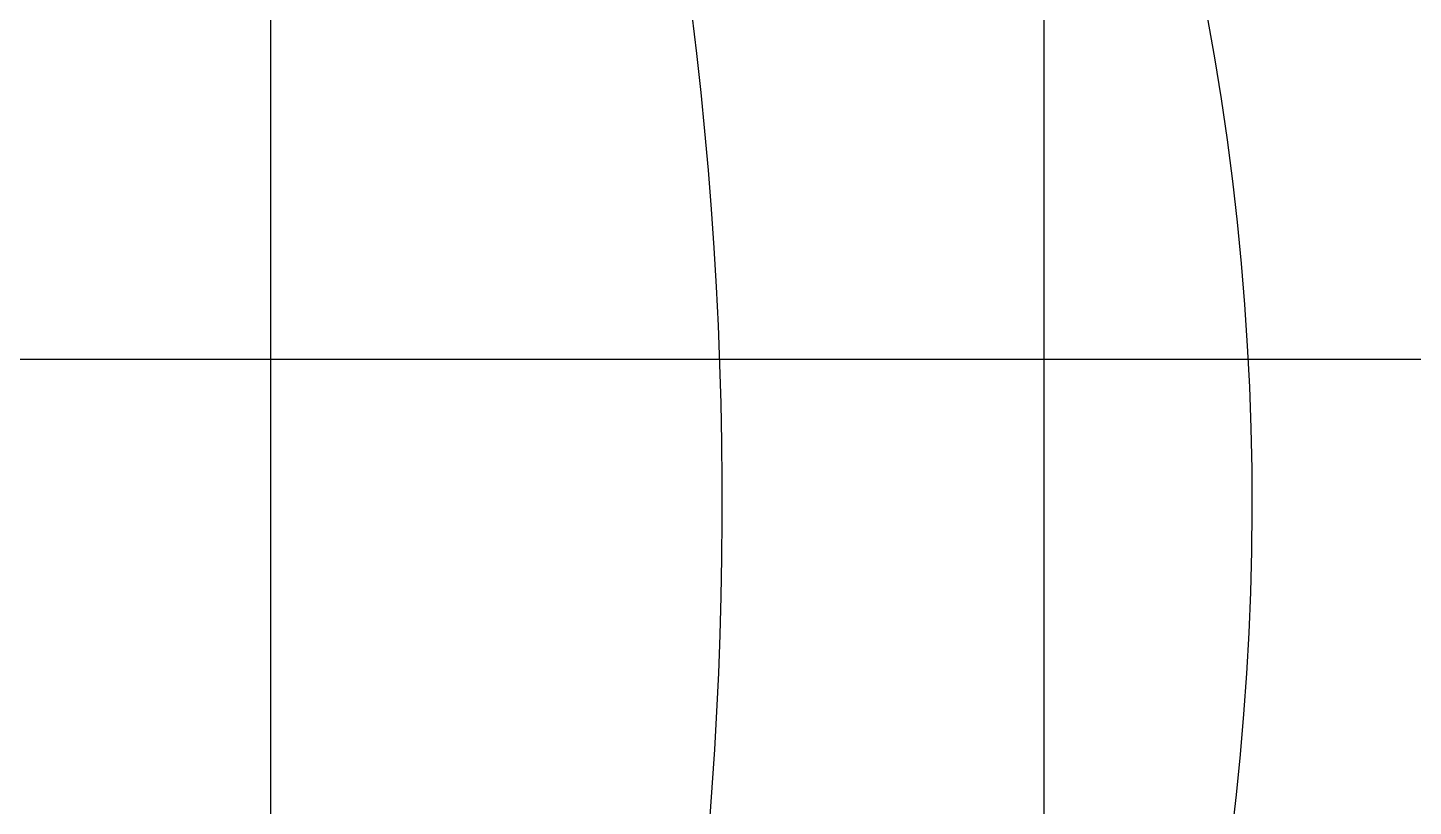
# Model space of a CAD drawing. Header units: millimetres. Extents: x 615730 to 2792744, y 139412 to 597571.
# Drawn here: x 869812 to 870887, y 234739 to 235342 of the extents above; entities that cross this region are included whole.
import ezdxf

# ---------------------------------------------------------------- set-up
doc = ezdxf.new("R2010")
doc.units = ezdxf.units.MM
doc.header["$MEASUREMENT"] = 0
doc.layers.add('HACH', color=250, linetype='Continuous')
doc.layers.add('NOITHAT', color=144, linetype='Continuous')

# ---------------------------------------------------------------- blocks, each defined once
blk = doc.blocks.new('A$C21B80CA2')
at = {"layer": 'NOITHAT'}
for ratio, end_param in [(0.512382, 8.508498), (0.768573, 8.827198)]:
    blk.add_ellipse((336.29, 1357), major_axis=(0, 401.18), ratio=ratio, start_param=3.739173, end_param=end_param, dxfattribs=at)

msp = doc.modelspace()

# ---------------------------------------------------------------- hatches: boundary and pattern name
at = {"layer": 'HACH'}
h = msp.add_hatch(dxfattribs=at)
h.set_pattern_fill('NET', color=256, scale=4800, style=0)
h.set_pattern_definition([(0, (0, -1315.2), (1e-13, 600), []), (90, (0, -1315.2), (-600, 2e-13), [])])
h.paths.add_polyline_path([(867716.8, 229879.4), (872196.9, 229879.4), (872196.9, 233139.4, 0.02096), (872098.3, 233134.8, -1.91883), (872091.8, 233163.7, -0.108755), (872175.6, 233178, 0.002445), (872196.9, 233177.8), (872196.9, 237079.3), (867716.8, 237079.3)])
h.paths.add_polyline_path([(875316.9, 229879.4), (875716.8, 229879.4), (875716.8, 237079.3), (875316.9, 237079.3)])
h.paths.add_polyline_path([(880116.8, 237079.4), (879636.9, 237079.4), (879636.9, 229879.4), (880116.8, 229879.4)])
h.paths.add_polyline_path([(876116.8, 229879.4), (876516.9, 229879.4), (876516.9, 233139.4, 0.02096), (876418.3, 233134.8, -1.91883), (876411.8, 233163.7, -0.108755), (876495.6, 233178, 0.002445), (876516.9, 233177.8), (876516.9, 237079.3), (876116.8, 237079.3)])

# ---------------------------------------------------------------- block references
at = {"layer": 'NOITHAT', "xscale": 4, "yscale": 4, "zscale": 4}
msp.add_blockref('A$C21B80CA2', (868183.2, 229545.4), dxfattribs=at)

doc.saveas('drawing.dxf')
